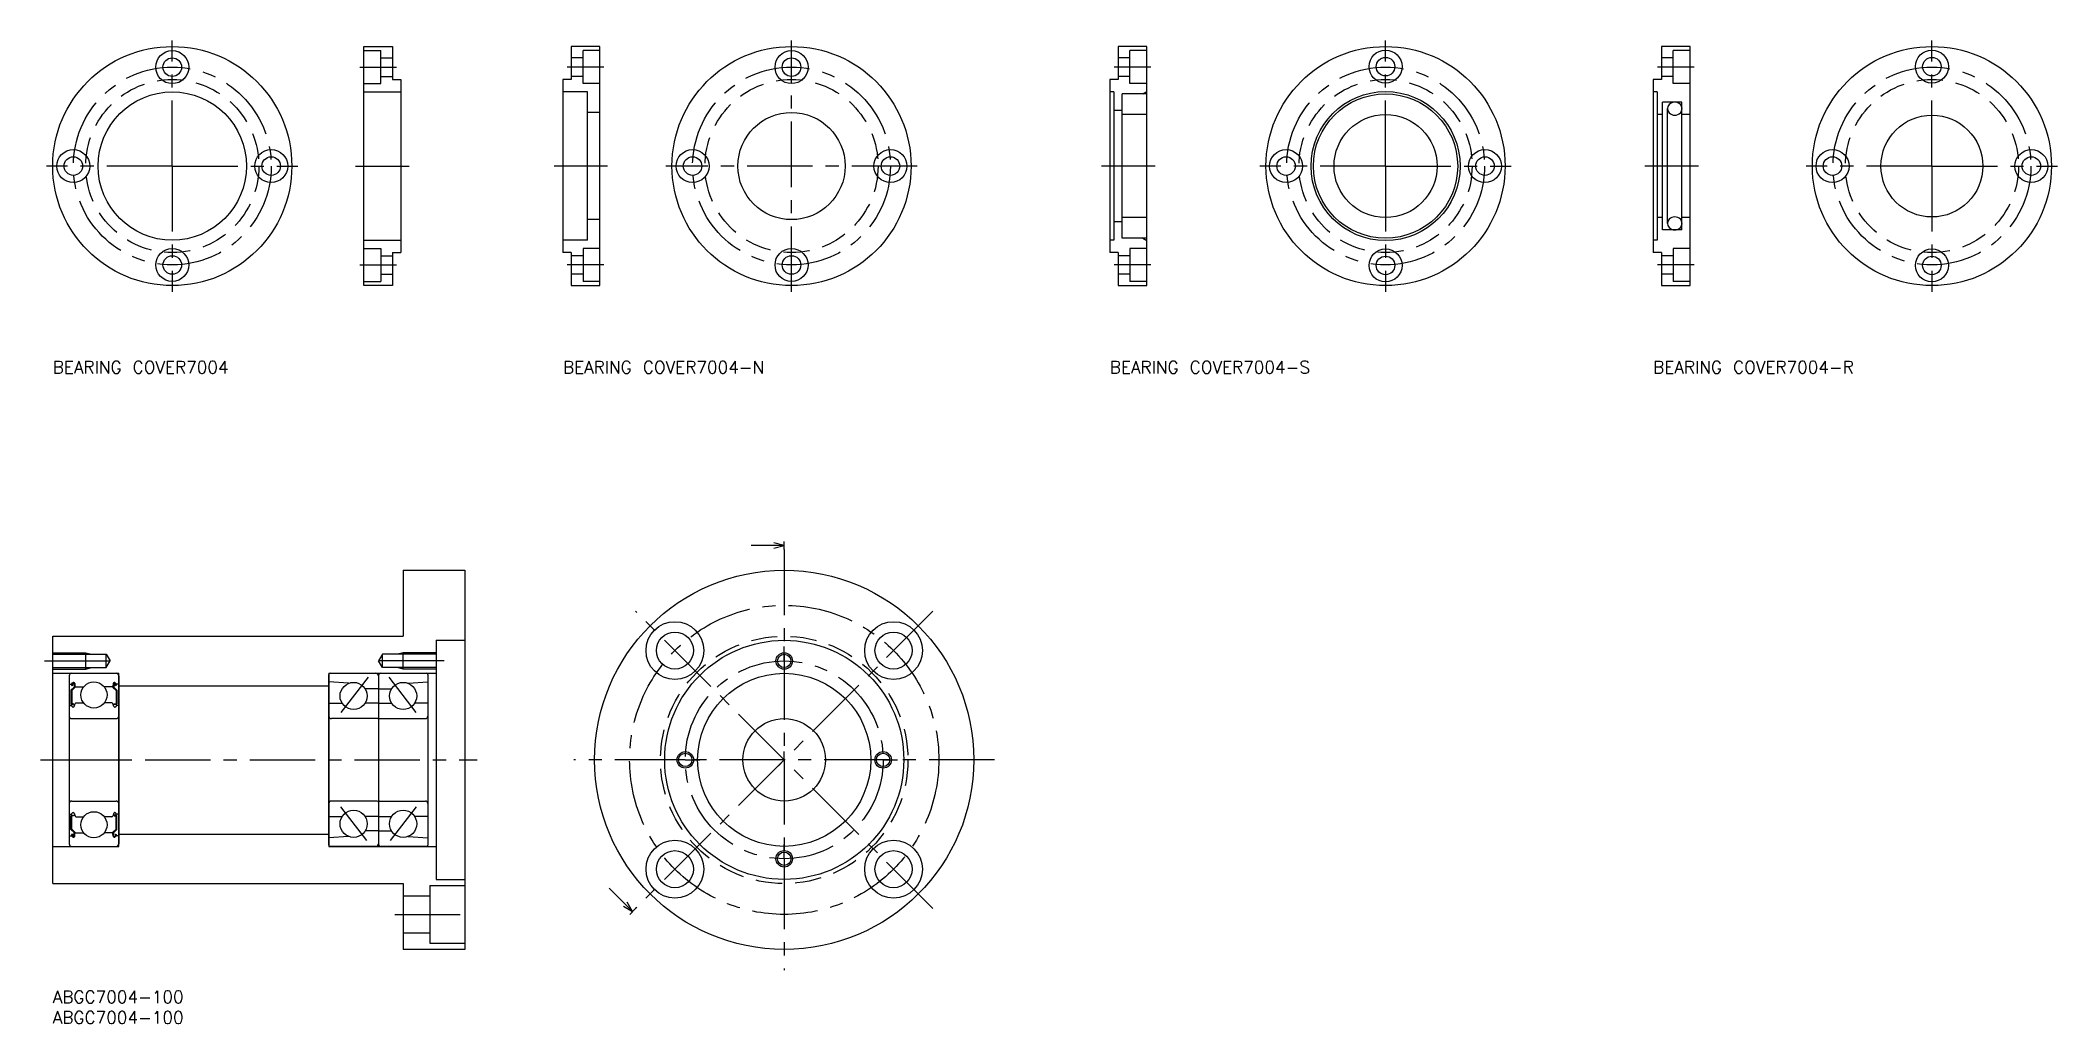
# Model space of a CAD drawing. Extents: x -3 to 486, y -8 to 231.
import ezdxf

# ---------------------------------------------------------------- set-up
doc = ezdxf.new("R2010")
doc.units = 0
doc.header["$LTSCALE"] = 0.5
doc.linetypes.add('CENTER', pattern=[50.8, 31.75, -6.35, 6.35, -6.35])
doc.linetypes.add('DASHED', pattern=[19.05, 12.7, -6.35])
doc.layers.get('0').update_dxf_attribs({"linetype": 'CONTINUOUS'})
for name, color, linetype in [('MSM_CENTER', 1, 'CENTER'), ('MSM_CONTINUOUS', 7, 'CONTINUOUS'), ('MSM_DASHED', 4, 'DASHED'), ('MSM_NARROW', 5, 'CONTINUOUS'), ('MSM_PART_NUMBER', 7, 'CONTINUOUS')]:
    doc.layers.add(name, color=color, linetype=linetype)
doc.styles.get("Standard").update_dxf_attribs({"font": 'txt.shx', "height": 3, "bigfont": 'bigfont.shx'})

# ---------------------------------------------------------------- blocks, each defined once
blk = doc.blocks.new('*U15')
at = {"layer": 'MSM_PART_NUMBER'}
blk.add_text('ABGC7004-100', height=3, dxfattribs=at).set_placement((0, -3))
blk = doc.blocks.new('*U16')
at = {"layer": 'MSM_PART_NUMBER'}
blk.add_text('ABGC7004-100', height=3, dxfattribs=at).set_placement((0, -8))
blk = doc.blocks.new('*U17')
at = {"layer": 'MSM_PART_NUMBER'}
blk.add_text('BEARING COVER7004', height=3, dxfattribs=at).set_placement((0, 149.76))
blk = doc.blocks.new('*U18')
at = {"layer": 'MSM_PART_NUMBER'}
blk.add_text('BEARING COVER7004-N', height=3, dxfattribs=at).set_placement((123.76, 149.76))
blk = doc.blocks.new('*U19')
at = {"layer": 'MSM_PART_NUMBER'}
blk.add_text('BEARING COVER7004-S', height=3, dxfattribs=at).set_placement((256.42, 149.76))
blk = doc.blocks.new('*U20')
at = {"layer": 'MSM_PART_NUMBER'}
blk.add_text('BEARING COVER7004-R', height=3, dxfattribs=at).set_placement((388.23, 149.76))

msp = doc.modelspace()

# ---------------------------------------------------------------- linework, layer by layer
for p, q in [((4, 76.4), (4, 35.6)), ((4.1, 74.4), (4.56, 74.4)), ((5.18, 73.63), (4.43, 72.88)), ((4.56, 74.4), (4.81, 74.7)), ((4.74, 73.99), (4.58, 74.12)), ((4.6, 77), (15.4, 77)), ((5.38, 73.55), (4.63, 72.8)), ((4.71, 74.27), (4.96, 74.57)), ((4.87, 74.14), (4.71, 74.27)), ((4.74, 73.99), (4.87, 74.14)), ((5.14, 74.51), (5.18, 73.63)), ((5.34, 74.53), (5.4, 73.79)), ((5.38, 74.02), (5.38, 73.55)), ((5.5, 73.7), (7.49, 73.7)), ((14.5, 73.7), (12.51, 73.7)), ((14.66, 74.53), (14.6, 73.79)), ((14.62, 74.02), (14.62, 73.55)), ((14.62, 73.55), (15.37, 72.8)), ((14.86, 74.51), (14.82, 73.63)), ((14.82, 73.63), (15.57, 72.88)), ((15.29, 74.27), (15.04, 74.57)), ((15.13, 74.14), (15.29, 74.27)), ((15.26, 73.99), (15.13, 74.14)), ((15.44, 74.4), (15.19, 74.7)), ((15.26, 73.99), (15.42, 74.12)), ((15.9, 74.4), (15.44, 74.4)), ((16, 76.4), (16, 35.6)), ((4.2, 69.2), (4.5, 69.2)), ((4.43, 72.88), (4.43, 69.6)), ((4.5, 69.2), (4.78, 68.87)), ((4.63, 72.8), (4.63, 69.6)), ((5.08, 69.6), (4.63, 69.6)), ((4.63, 69.4), (5.08, 69.4)), ((4.93, 68.8), (4.99, 68.8)), ((5.08, 69.4), (5.08, 69.6)), ((5.18, 68.93), (5.45, 69.67)), ((5.64, 69.8), (7.49, 69.8)), ((14.36, 69.8), (12.51, 69.8)), ((14.82, 68.93), (14.55, 69.67)), ((14.92, 69.4), (14.92, 69.6)), ((14.92, 69.6), (15.37, 69.6)), ((15.37, 69.4), (14.92, 69.4)), ((15.07, 68.8), (15.01, 68.8)), ((15.5, 69.2), (15.22, 68.87)), ((15.37, 72.8), (15.37, 69.6)), ((15.8, 69.2), (15.5, 69.2)), ((15.57, 72.88), (15.57, 69.6)), ((4.6, 66), (15.4, 66)), ((4.6, 46), (15.4, 46)), ((4.2, 42.8), (4.5, 42.8)), ((4.43, 39.12), (4.43, 42.4)), ((4.5, 42.8), (4.78, 43.13)), ((4.63, 42.6), (5.08, 42.6)), ((4.63, 39.2), (4.63, 42.4)), ((5.08, 42.4), (4.63, 42.4)), ((5.38, 38.45), (4.63, 39.2)), ((4.93, 43.2), (4.99, 43.2)), ((5.08, 42.6), (5.08, 42.4)), ((5.18, 43.07), (5.45, 42.33)), ((5.64, 42.2), (7.49, 42.2)), ((14.36, 42.2), (12.51, 42.2)), ((14.82, 43.07), (14.55, 42.33)), ((14.62, 38.45), (15.37, 39.2)), ((14.92, 42.6), (14.92, 42.4)), ((15.37, 42.6), (14.92, 42.6)), ((14.92, 42.4), (15.37, 42.4)), ((15.07, 43.2), (15.01, 43.2)), ((15.5, 42.8), (15.22, 43.13)), ((15.37, 39.2), (15.37, 42.4)), ((15.8, 42.8), (15.5, 42.8)), ((15.57, 39.12), (15.57, 42.4)), ((4.1, 37.6), (4.56, 37.6)), ((5.18, 38.37), (4.43, 39.12)), ((4.56, 37.6), (4.81, 37.3)), ((4.74, 38.01), (4.58, 37.88)), ((4.6, 35), (15.4, 35)), ((4.87, 37.86), (4.71, 37.73)), ((4.71, 37.73), (4.96, 37.43)), ((4.74, 38.01), (4.87, 37.86)), ((5.14, 37.49), (5.18, 38.37)), ((5.34, 37.47), (5.4, 38.21)), ((5.38, 37.98), (5.38, 38.45)), ((5.5, 38.3), (7.49, 38.3)), ((7.5, 35), (7.5, 35)), ((10, 35), (10, 35)), ((14.5, 38.3), (12.51, 38.3)), ((14.66, 37.47), (14.6, 38.21)), ((14.62, 37.98), (14.62, 38.45)), ((14.82, 38.37), (15.57, 39.12)), ((14.86, 37.49), (14.82, 38.37)), ((15.29, 37.73), (15.04, 37.43)), ((15.26, 38.01), (15.13, 37.86)), ((15.13, 37.86), (15.29, 37.73)), ((15.44, 37.6), (15.19, 37.3)), ((15.26, 38.01), (15.42, 37.88)), ((15.9, 37.6), (15.44, 37.6))]:
    msp.add_line(p, q)
for centre in [(10, 71.75), (10, 40.25)]:
    msp.add_circle(centre, 3.17)
for centre, radius, start, end in [((4.6, 76.4), 0.6, 90, 180), ((4.1, 74.5), 0.1, 180, 270), ((4.71, 74.27), 0.2, 140.002, 230.0826), ((5.04, 74.5), 0.3, 4.9967, 140.002), ((5.04, 74.5), 0.1, 2.8198, 140.0002), ((5.5, 73.8), 0.1, 184.9967, 270), ((14.5, 73.8), 0.1, 270, 355.0033), ((14.96, 74.5), 0.3, 39.998, 175.0033), ((14.96, 74.5), 0.1, 39.9998, 177.1802), ((15.4, 76.4), 0.6, 0, 90), ((15.29, 74.27), 0.2, 309.9174, 39.998), ((15.9, 74.5), 0.1, 270, 0), ((4.2, 69), 0.2, 90, 180), ((4.63, 69.6), 0.2, 180, 270), ((4.93, 69), 0.2, 219.9945, 270), ((4.99, 69), 0.2, 270, 339.9914), ((5.64, 69.6), 0.2, 90, 159.9914), ((14.36, 69.6), 0.2, 20.0086, 90), ((15.01, 69), 0.2, 200.0086, 270), ((15.07, 69), 0.2, 270, 320.0055), ((15.37, 69.6), 0.2, 270, 0), ((15.8, 69), 0.2, 0, 90), ((4.6, 66.6), 0.6, 180, 270), ((15.4, 66.6), 0.6, 270, 0), ((4.6, 45.4), 0.6, 90, 180), ((15.4, 45.4), 0.6, 0, 90), ((4.2, 43), 0.2, 180, 270), ((4.63, 42.4), 0.2, 90, 180), ((4.93, 43), 0.2, 90, 140.0055), ((4.99, 43), 0.2, 20.0086, 90), ((5.64, 42.4), 0.2, 200.0086, 270), ((14.36, 42.4), 0.2, 270, 339.9914), ((15.01, 43), 0.2, 90, 159.9914), ((15.07, 43), 0.2, 39.9945, 90), ((15.37, 42.4), 0.2, 0, 90), ((15.8, 43), 0.2, 270, 0), ((4.1, 37.5), 0.1, 90, 180), ((4.6, 35.6), 0.6, 180, 270), ((4.71, 37.73), 0.2, 129.9174, 219.998), ((5.04, 37.5), 0.3, 219.998, 355.0033), ((5.04, 37.5), 0.1, 219.9998, 357.1802), ((5.5, 38.2), 0.1, 90, 175.0033), ((14.5, 38.2), 0.1, 4.9967, 90), ((14.96, 37.5), 0.3, 184.9967, 320.002), ((14.96, 37.5), 0.1, 182.8198, 320.0002), ((15.4, 35.6), 0.6, 270, 0), ((15.29, 37.73), 0.2, 320.002, 50.0826), ((15.9, 37.5), 0.1, 0, 90)]:
    msp.add_arc(centre, radius, start, end)
at = {"layer": 'MSM_CENTER'}
for p, q in [((29, 200.06), (29, 230.56)), ((179.22, 169.56), (179.22, 230.56)), ((323.32, 200.06), (323.32, 230.56)), ((455.86, 200.06), (455.86, 230.56)), ((74.5, 224.06), (83.43, 224.06)), ((133.72, 224.06), (124.8, 224.06)), ((266.38, 224.06), (257.46, 224.06)), ((398.19, 224.06), (389.26, 224.06)), ((29, 200.06), (-1.5, 200.06)), ((29, 200.06), (59.5, 200.06)), ((29, 200.06), (29, 169.56)), ((73.46, 200.06), (86.46, 200.06)), ((134.62, 200.06), (121.62, 200.06)), ((209.72, 200.06), (148.72, 200.06)), ((267.42, 200.06), (254.42, 200.06)), ((267.42, 200.06), (254.42, 200.06)), ((323.32, 200.06), (292.82, 200.06)), ((323.32, 200.06), (353.82, 200.06)), ((323.32, 200.06), (323.32, 169.56)), ((399.23, 200.06), (386.23, 200.06)), ((455.86, 200.06), (425.36, 200.06)), ((455.86, 200.06), (486.36, 200.06)), ((455.86, 200.06), (455.86, 169.56)), ((74.5, 176.06), (83.43, 176.06)), ((133.72, 176.06), (124.8, 176.06)), ((266.38, 176.06), (257.46, 176.06)), ((398.19, 176.06), (389.26, 176.06)), ((177.45, 107), (177.45, 5)), ((213.51, 92.06), (141.39, 19.94)), ((213.51, 19.94), (141.39, 92.06)), ((177.45, 80), (177.45, 83.5)), ((-2, 80), (15.04, 80)), ((95, 80), (77.96, 80)), ((177.45, 80), (177.45, 76.5)), ((76.5, 76.06), (69.9, 67.46)), ((81.5, 76.06), (88.1, 67.46)), ((-3, 56), (103, 56)), ((3, 56), (17, 56)), ((228.45, 56), (126.45, 56)), ((153.45, 56), (149.95, 56)), ((153.45, 56), (156.95, 56)), ((201.45, 56), (197.95, 56)), ((201.45, 56), (204.95, 56)), ((69.82, 44.64), (76.13, 36.43)), ((88.18, 44.64), (81.87, 36.43)), ((177.45, 32), (177.45, 35.5)), ((177.45, 32), (177.45, 28.5)), ((83, 18.5), (102, 18.5))]:
    msp.add_line(p, q, dxfattribs=at)
for centre, radius in [((29, 200.06), 24), ((179.22, 200.06), 24), ((323.32, 200.06), 24), ((455.86, 200.06), 24), ((177.45, 56), 37.5), ((177.45, 56), 24)]:
    msp.add_circle(centre, radius, dxfattribs=at)
at = {"layer": 'MSM_CONTINUOUS'}
for p, q in [((75.46, 229.06), (82.46, 229.06)), ((75.46, 171.06), (75.46, 229.06)), ((75.46, 228.06), (79.56, 228.06)), ((79.56, 220.06), (79.56, 228.06)), ((79.56, 226.31), (82.46, 226.31)), ((82.46, 229.06), (82.46, 221.06)), ((132.76, 229.06), (125.76, 229.06)), ((125.76, 229.06), (125.76, 221.06)), ((128.66, 226.31), (125.76, 226.31)), ((132.76, 228.06), (128.66, 228.06)), ((128.66, 220.06), (128.66, 228.06)), ((132.76, 171.06), (132.76, 229.06)), ((265.42, 229.06), (258.42, 229.06)), ((258.42, 229.06), (258.42, 221.06)), ((261.32, 226.31), (258.42, 226.31)), ((265.42, 228.06), (261.32, 228.06)), ((261.32, 220.06), (261.32, 228.06)), ((265.42, 171.06), (265.42, 229.06)), ((397.23, 229.06), (390.23, 229.06)), ((390.23, 229.06), (390.23, 221.06)), ((393.13, 226.31), (390.23, 226.31)), ((397.23, 228.06), (393.13, 228.06)), ((393.13, 220.06), (393.13, 228.06)), ((397.23, 171.06), (397.23, 229.06)), ((79.56, 221.81), (82.46, 221.81)), ((82.46, 221.06), (84.46, 221.06)), ((84.46, 221.06), (84.46, 179.06)), ((125.76, 221.06), (123.76, 221.06)), ((123.76, 221.06), (123.76, 179.06)), ((128.66, 221.81), (125.76, 221.81)), ((256.42, 221.06), (256.42, 179.06)), ((258.42, 221.06), (256.42, 221.06)), ((261.32, 221.81), (258.42, 221.81)), ((390.23, 221.06), (388.23, 221.06)), ((388.23, 221.06), (388.23, 179.06)), ((393.13, 221.81), (390.23, 221.81)), ((75.46, 220.06), (79.56, 220.06)), ((75.46, 218.06), (84.46, 218.06)), ((129.76, 218.06), (123.76, 218.06)), ((132.76, 220.06), (128.66, 220.06)), ((129.76, 182.06), (129.76, 218.06)), ((257.42, 218.06), (256.42, 218.06)), ((257.42, 218.06), (257.42, 182.06)), ((259.42, 182.56), (259.42, 217.56)), ((265.42, 217.56), (259.42, 217.56)), ((265.42, 220.06), (261.32, 220.06)), ((264.42, 217.56), (265.42, 218.14)), ((389.23, 218.06), (388.23, 218.06)), ((389.23, 218.06), (389.23, 182.06)), ((395.23, 215.56), (390.53, 215.56)), ((390.53, 184.56), (390.53, 215.56)), ((397.23, 220.06), (393.13, 220.06)), ((395.23, 184.56), (395.23, 215.56)), ((132.76, 213.06), (129.76, 213.06)), ((259.42, 213.56), (257.42, 213.56)), ((265.42, 212.56), (259.42, 212.56)), ((390.53, 212.56), (389.23, 212.56)), ((391.73, 186.14), (391.73, 213.99)), ((397.23, 212.56), (395.23, 212.56)), ((132.76, 187.06), (129.76, 187.06)), ((259.42, 186.56), (257.42, 186.56)), ((265.42, 187.56), (259.42, 187.56)), ((390.53, 187.56), (389.23, 187.56)), ((397.23, 187.56), (395.23, 187.56)), ((75.46, 182.06), (84.46, 182.06)), ((129.76, 182.06), (123.76, 182.06)), ((257.42, 182.06), (256.42, 182.06)), ((265.42, 182.56), (259.42, 182.56)), ((264.42, 182.56), (265.42, 181.99)), ((389.23, 182.06), (388.23, 182.06)), ((395.23, 184.56), (390.53, 184.56)), ((75.46, 180.06), (79.56, 180.06)), ((79.56, 180.06), (79.56, 172.06)), ((79.56, 178.31), (82.46, 178.31)), ((82.46, 179.06), (82.46, 171.06)), ((82.46, 179.06), (84.46, 179.06)), ((125.76, 179.06), (123.76, 179.06)), ((125.76, 179.06), (125.76, 171.06)), ((128.66, 178.31), (125.76, 178.31)), ((132.76, 180.06), (128.66, 180.06)), ((128.66, 180.06), (128.66, 172.06)), ((258.42, 179.06), (256.42, 179.06)), ((258.42, 179.06), (258.42, 171.06)), ((261.32, 178.31), (258.42, 178.31)), ((265.42, 180.06), (261.32, 180.06)), ((261.32, 180.06), (261.32, 172.06)), ((390.23, 179.06), (388.23, 179.06)), ((390.23, 179.06), (390.23, 171.06)), ((393.13, 178.31), (390.23, 178.31)), ((397.23, 180.06), (393.13, 180.06)), ((393.13, 180.06), (393.13, 172.06)), ((75.46, 172.06), (79.56, 172.06)), ((79.56, 173.81), (82.46, 173.81)), ((128.66, 173.81), (125.76, 173.81)), ((132.76, 172.06), (128.66, 172.06)), ((261.32, 173.81), (258.42, 173.81)), ((265.42, 172.06), (261.32, 172.06)), ((393.13, 173.81), (390.23, 173.81)), ((397.23, 172.06), (393.13, 172.06)), ((82.46, 171.06), (75.46, 171.06)), ((125.76, 171.06), (132.76, 171.06)), ((258.42, 171.06), (265.42, 171.06)), ((390.23, 171.06), (397.23, 171.06)), ((177.45, 108), (174.95, 108.67)), ((174.95, 107.33), (177.45, 108)), ((177.45, 107), (177.45, 109)), ((85, 102), (85, 86)), ((85, 102), (100, 102)), ((100, 102), (100, 10)), ((0, 86), (85, 86)), ((0, 26), (0, 86)), ((93, 85), (100, 85)), ((93, 85), (93, 27)), ((0, 81.62), (13, 81.62)), ((0, 78.38), (13, 78.38)), ((8, 78), (8, 82)), ((13, 78.38), (13, 81.62)), ((13, 81.62), (13.94, 80)), ((13, 78.38), (13.94, 80)), ((80, 81.62), (79.06, 80)), ((80, 78.38), (79.06, 80)), ((93, 81.62), (80, 81.62)), ((80, 78.38), (80, 81.62)), ((93, 78.38), (80, 78.38)), ((85, 78), (85, 82)), ((0, 77), (16, 77)), ((16, 35), (16, 77)), ((16, 74), (67, 74)), ((67, 77), (93, 77)), ((67, 77), (67, 35)), ((67, 35.3), (67, 76.7)), ((71.78, 74.57), (67, 74.95)), ((67.3, 77), (78.4, 77)), ((79, 76.4), (79, 35.6)), ((79.6, 77), (90.7, 77)), ((86.22, 74.57), (91, 74.95)), ((91, 76.7), (91, 35.3)), ((67, 69.75), (70.2, 69.75)), ((79, 73.25), (75.8, 73.25)), ((79, 69.75), (75.8, 69.75)), ((79, 73.25), (82.2, 73.25)), ((79, 69.75), (82.2, 69.75)), ((91, 69.75), (87.8, 69.75)), ((78.7, 66), (67.6, 66)), ((79.3, 66), (90.4, 66)), ((176.04, 54.59), (177.45, 56)), ((177.45, 56), (177.45, 58)), ((78.7, 46), (67.6, 46)), ((79.3, 46), (90.4, 46)), ((67, 42.25), (70.2, 42.25)), ((79, 42.25), (75.8, 42.25)), ((79, 42.25), (82.2, 42.25)), ((91, 42.25), (87.8, 42.25)), ((0, 35), (16, 35)), ((16, 38), (67, 38)), ((71.78, 37.43), (67, 37.05)), ((67, 35), (93, 35)), ((78.4, 35), (67.3, 35)), ((79, 38.75), (75.8, 38.75)), ((79, 38.75), (82.2, 38.75)), ((90.7, 35), (79.6, 35)), ((86.22, 37.43), (91, 37.05)), ((0, 26), (85, 26)), ((85, 26), (85, 10)), ((91.5, 25.5), (100, 25.5)), ((91.5, 25.5), (91.5, 11.5)), ((93, 27), (100, 27)), ((140.68, 19.23), (135.02, 24.89)), ((85, 23), (91.5, 23)), ((138.44, 20.52), (140.68, 19.23)), ((140.68, 19.23), (139.39, 21.47)), ((139.97, 18.52), (141.39, 19.94)), ((85, 14), (91.5, 14)), ((100, 10), (85, 10)), ((91.5, 11.5), (100, 11.5))]:
    msp.add_line(p, q, dxfattribs=at)
msp.add_lwpolyline([(177.45, 108), (174.95, 108), (169.45, 108)], dxfattribs=at)
for centre, radius in [((29, 200.06), 29), ((29, 224.06), 4), ((29, 224.06), 2.25), ((179.22, 200.06), 29), ((179.22, 224.06), 4), ((179.22, 224.06), 2.25), ((323.32, 200.06), 29), ((323.32, 224.18), 4), ((323.32, 224.18), 2.25), ((455.86, 200.06), 29), ((455.86, 224.18), 4), ((455.86, 224.18), 2.25), ((29, 200.06), 18), ((323.32, 200.06), 18.08), ((323.32, 200.06), 17.5), ((179.22, 200.06), 13), ((323.32, 200.06), 12.5), ((455.86, 200.06), 12.35), ((5, 200.06), 4), ((5, 200.06), 4), ((5, 200.06), 2.25), ((5, 200.06), 2.25), ((53, 200.06), 4), ((53, 200.06), 2.25), ((155.22, 200.06), 4), ((155.22, 200.06), 2.25), ((203.22, 200.06), 4), ((203.22, 200.06), 4), ((203.22, 200.06), 2.25), ((203.22, 200.06), 2.25), ((299.2, 200.06), 4), ((299.2, 200.06), 4), ((299.2, 200.06), 2.25), ((299.2, 200.06), 2.25), ((347.44, 200.06), 4), ((347.44, 200.06), 2.25), ((431.75, 200.06), 4), ((431.75, 200.06), 4), ((431.75, 200.06), 2.25), ((431.75, 200.06), 2.25), ((479.98, 200.06), 4), ((479.98, 200.06), 2.25), ((29, 176.06), 4), ((29, 176.06), 2.25), ((179.22, 176.06), 4), ((179.22, 176.06), 2.25), ((323.32, 175.95), 4), ((323.32, 175.95), 2.25), ((455.86, 175.95), 4), ((455.86, 175.95), 2.25), ((177.45, 56), 46), ((150.93, 82.52), 7), ((203.97, 82.52), 7), ((150.93, 82.52), 4.5), ((177.45, 56), 29), ((203.97, 82.52), 4.5), ((177.45, 80), 1.62), ((73, 71.5), 3.3), ((85, 71.5), 3.3), ((177.45, 56), 21), ((177.45, 56), 10), ((153.45, 56), 1.62), ((201.45, 56), 1.62), ((73, 40.5), 3.3), ((85, 40.5), 3.3), ((150.93, 29.48), 7), ((203.97, 29.48), 7), ((150.93, 29.48), 4.5), ((177.45, 32), 1.62), ((203.97, 29.48), 4.5)]:
    msp.add_circle(centre, radius, dxfattribs=at)
for centre, radius, start, end in [((393.48, 213.69), 1.88, 43.9193, 136.0807), ((393.19, 213.99), 1.46, 136.5975, 223.4025), ((393.48, 214.29), 1.88, 223.9193, 316.0807), ((393.78, 213.99), 1.46, 316.5975, 43.4025), ((393.19, 186.14), 1.46, 136.5975, 223.4025), ((393.48, 185.84), 1.88, 43.9193, 136.0807), ((393.78, 186.14), 1.46, 316.5975, 43.4025), ((393.48, 186.44), 1.88, 223.9193, 316.0807), ((67.3, 76.7), 0.3, 90, 180), ((78.4, 76.4), 0.6, 0, 90), ((79.6, 76.4), 0.6, 90, 180), ((90.7, 76.7), 0.3, 0, 90), ((67.6, 66.6), 0.6, 180, 270), ((78.7, 66.3), 0.3, 270, 0), ((79.3, 66.3), 0.3, 180, 270), ((90.4, 66.6), 0.6, 270, 0), ((67.6, 45.4), 0.6, 90, 180), ((78.7, 45.7), 0.3, 0, 90), ((79.3, 45.7), 0.3, 90, 180), ((90.4, 45.4), 0.6, 0, 90), ((67.3, 35.3), 0.3, 180, 270), ((78.4, 35.6), 0.6, 270, 0), ((79.6, 35.6), 0.6, 180, 270), ((90.7, 35.3), 0.3, 270, 0)]:
    msp.add_arc(centre, radius, start, end, dxfattribs=at)
at = {"layer": 'MSM_DASHED'}
for centre, radius in [((29, 200.06), 21), ((179.22, 200.06), 21), ((323.32, 200.06), 21), ((455.86, 200.06), 21), ((177.45, 56), 30)]:
    msp.add_circle(centre, radius, dxfattribs=at)
at = {"layer": 'MSM_NARROW'}
for p, q in [((0, 82), (8, 82)), ((8, 82), (9.4, 81.62)), ((8, 78), (9.4, 78.38)), ((85, 82), (83.6, 81.62)), ((85, 78), (83.6, 78.38)), ((93, 82), (85, 82)), ((0, 78), (8, 78)), ((93, 78), (85, 78))]:
    msp.add_line(p, q, dxfattribs=at)
for centre in [(177.45, 80), (153.45, 56), (201.45, 56), (177.45, 32)]:
    msp.add_circle(centre, 2, dxfattribs=at)

# ---------------------------------------------------------------- block references
at = {"layer": 'MSM_CONTINUOUS'}
for name in ['*U17', '*U18', '*U19', '*U20', '*U15', '*U16']:
    msp.add_blockref(name, (0, 0), dxfattribs=at)

doc.saveas('drawing.dxf')
